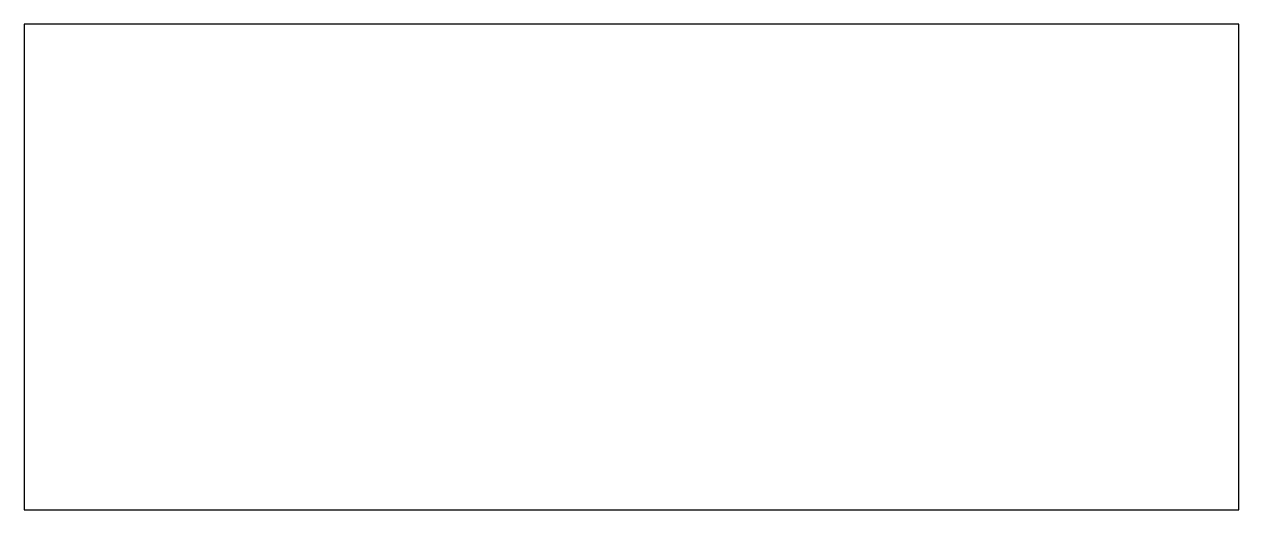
# Model space of a CAD drawing. Header units: millimetres. Extents: x 0 to 300, y 0 to 120.
import ezdxf

# ---------------------------------------------------------------- set-up
doc = ezdxf.new("R2010")
doc.units = ezdxf.units.MM
doc.header["$MEASUREMENT"] = 0
doc.layers.add('Make2D$visible$lines', color=18, linetype='Continuous', true_color=0x000000)

msp = doc.modelspace()

# ---------------------------------------------------------------- linework, layer by layer
at = {"layer": 'Make2D$visible$lines'}
for p, q in [((300, 120), (0, 120)), ((0, 120), (0, 0)), ((300, 0), (300, 120)), ((0, 0), (300, 0))]:
    msp.add_line(p, q, dxfattribs=at)

doc.saveas('drawing.dxf')
